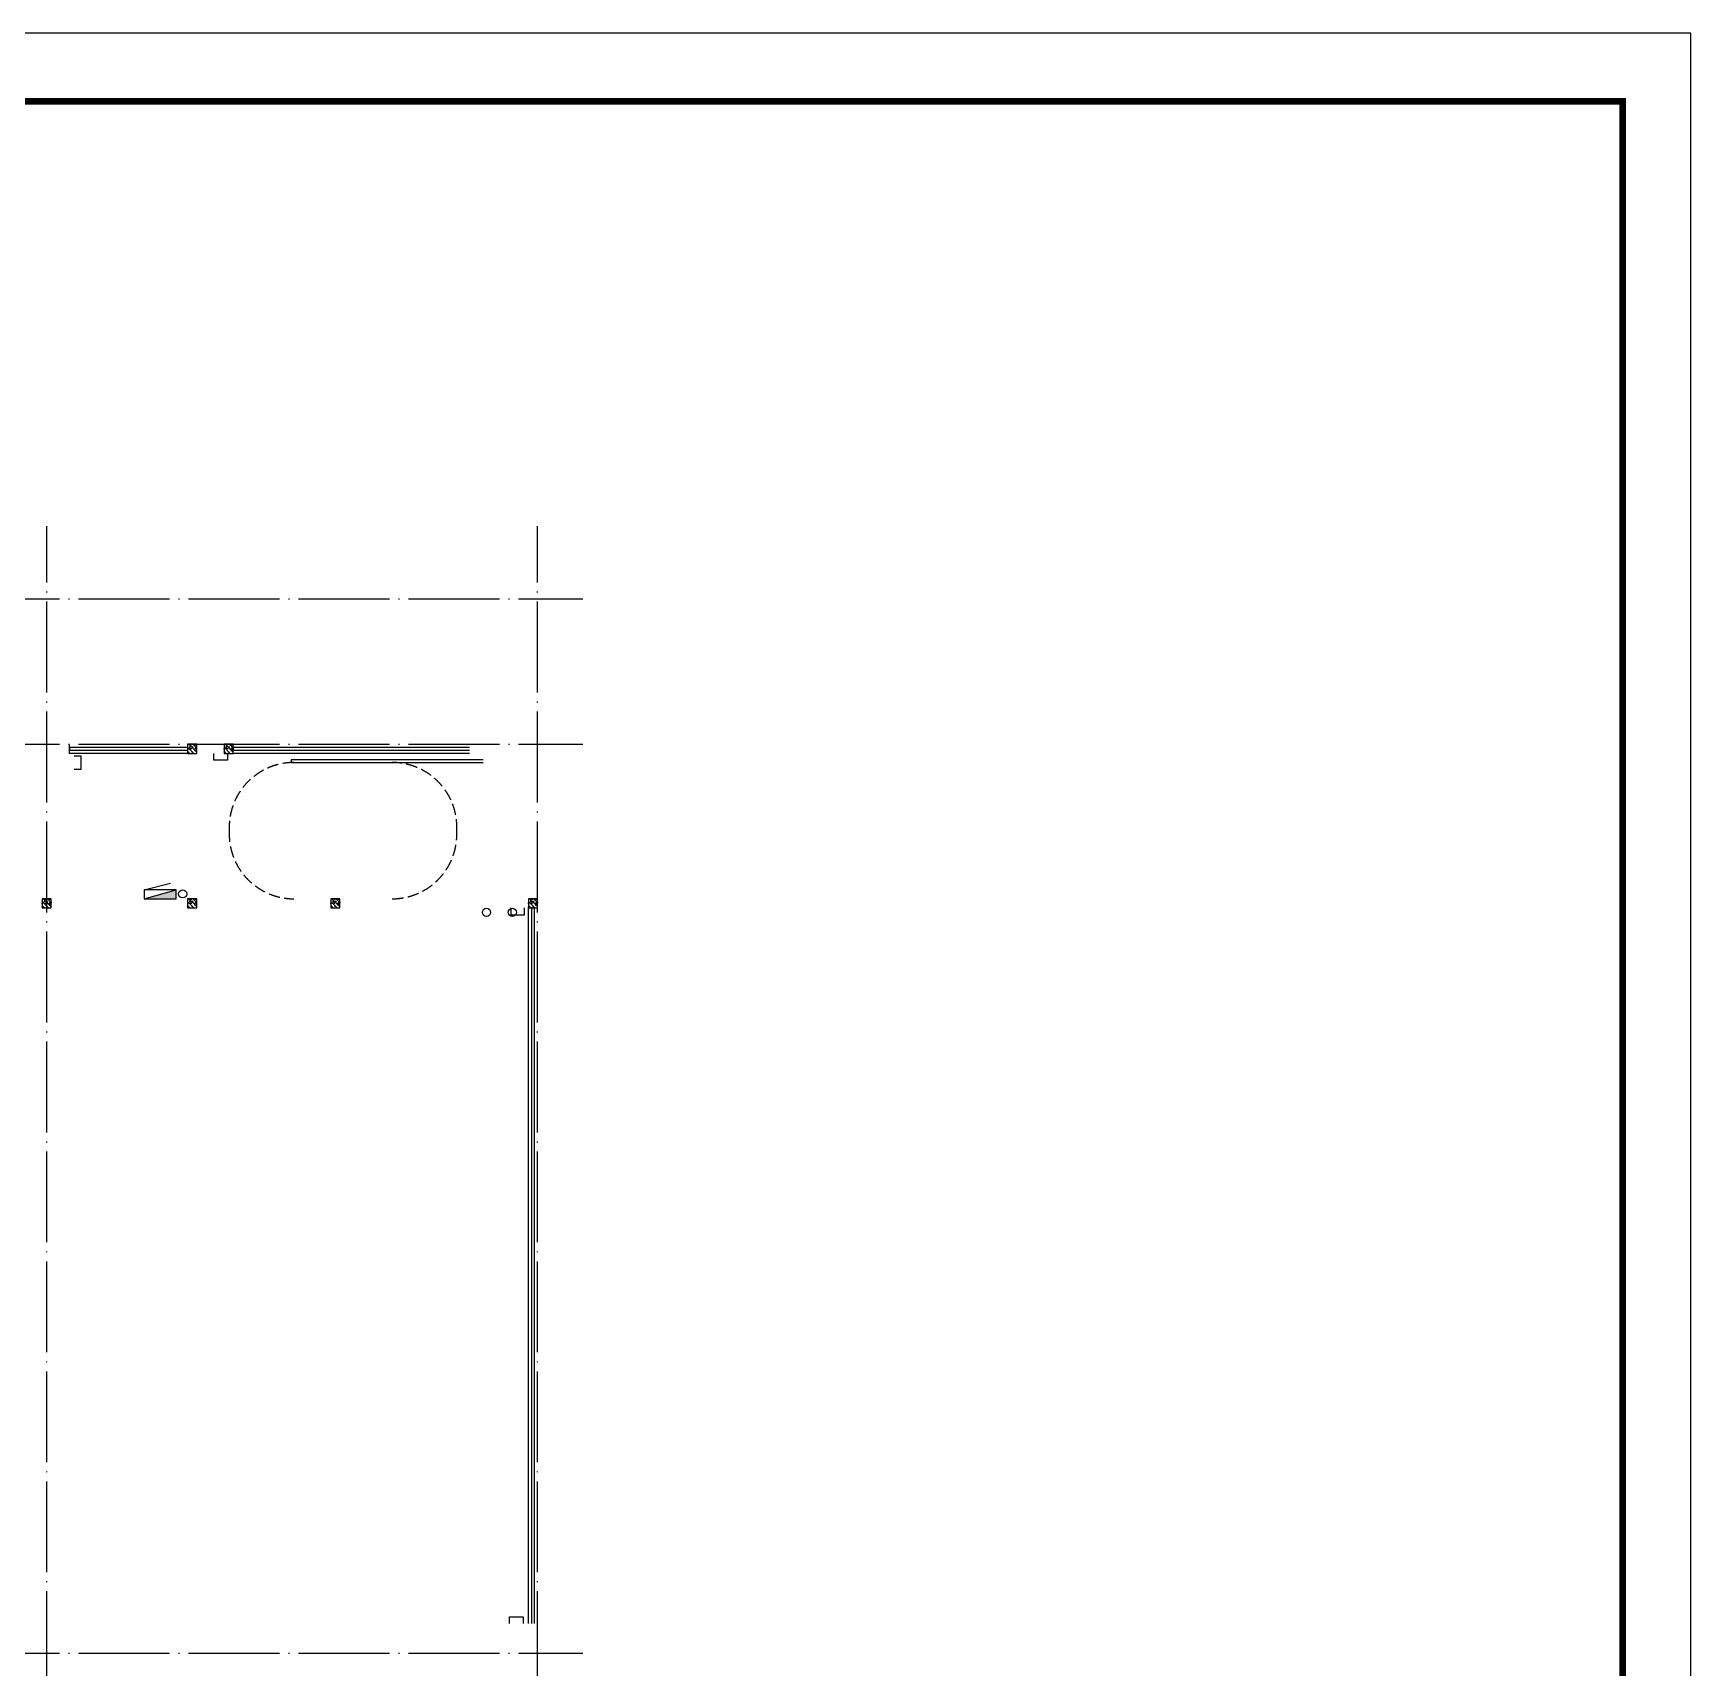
# Model space of a CAD drawing. Extents: x 6843040 to 15500510, y -6507076 to -4940511.
# Drawn here: x 8992124 to 9028604, y -5510826 to -5474851 of the extents above; entities that cross this region are included whole.
import ezdxf

# ---------------------------------------------------------------- set-up
doc = ezdxf.new("R2010")
doc.units = 0
doc.header["$LTSCALE"] = 1000
doc.header["$MEASUREMENT"] = 0
doc.linetypes.add('DASH', pattern=[0.35, 0.25, -0.1])
doc.linetypes.add('DOTE', pattern=[2.42, 2, -0.2, 0.02, -0.2])
for name, color, linetype in [('COLUMN', 10, 'Continuous'), ('DOTE', 8, 'DOTE'), ('E_LINE_4', 5, 'Continuous'), ('EQUIP_消火栓', 7, 'Continuous'), ('FLOOR', 9, 'Continuous'), ('plan-1', 40, 'Continuous'), ('PUB_HATCH', 8, 'Continuous'), ('PUB_TITLE', 4, 'Continuous'), ('RAIL', 163, 'Continuous'), ('S_SURFACE', 6, 'Continuous'), ('STAIR', 2, 'Continuous'), ('VPIPE-消防', 1, 'Continuous'), ('VPIPE-给水', 3, 'Continuous')]:
    doc.layers.add(name, color=color, linetype=linetype)

# ---------------------------------------------------------------- blocks, each defined once
blk = doc.blocks.new('6层构造柱0911')
at = {"layer": 'PUB_HATCH'}
h = blk.add_hatch(dxfattribs=at)
h.set_pattern_fill('钢筋混凝土', color=256, scale=25, angle=90, style=0)
h.set_pattern_definition([(134.999998, (-1320475.3, 601444.78), (-44.194175, -44.194172), []), (140, (-1320475.3, 601444.78), (15.68804, 179.315045), [18.75, -206.25]), (85, (-1320475.3, 601444.78), (-188.048035, -34.68783), [15, -165]), (190.4514, (-1320474, 601459.73), (-172.35988, 144.62735), [15.93505, -175.28553]), (136.1842, (-1320525.3, 601444.78), (41.37976, 266.81026), [28.125, -309.375]), (186.6356, (-1320521.85, 601467.02), (-243.52946, 233.66568), [23.90257, -262.92825]), (81.1842, (-1320525.3, 601444.78), (-243.52964, 233.6655), [22.5, -247.5]), (111, (-1320512.8, 601469.78), (100.65473, 149.22676), [18.75, -206.25]), (56, (-1320512.8, 601469.78), (-181.28751, 60.82884), [15, -165]), (161.4514, (-1320504.41, 601482.22), (-80.63262, 210.05566), [15.93505, -175.28553]), (127.499998, (-1320475.3, 601444.78), (-83.223463, 3.039967), [0, -163, 0, -167.5, 0, -165.625]), (97.499998, (-1320475.3, 601444.78), (-98.602926, 65.767388), [0, -95.5, 0, -159.25, 0, -63.125]), (57.499998, (-1320475.3, 601389.03), (5.638722, 133.455609), [0, -62.5, 0, -195, 0, -258.75]), (47.499998, (-1320475.3, 601364.03), (-25.02624, 145.796543), [0, -81.25, 0, -129.5, 0, -183.75])])
edge = h.paths.add_edge_path()
edge.add_line((-1014059, 868926), (-1014259, 868926))
edge.add_line((-1014059, 868926), (-1014059, 869126))
edge.add_line((-1014059, 869126), (-1014259, 869126))
edge.add_line((-1014259, 869126), (-1014259, 868926))
h = blk.add_hatch(dxfattribs=at)
h.set_pattern_fill('钢筋混凝土', color=256, scale=25, angle=90, style=0)
h.set_pattern_definition([(134.999998, (-1319675.3, 601444.783), (-44.194175, -44.194172), []), (140, (-1319675.3, 601444.78), (15.68804, 179.315045), [18.75, -206.25]), (85, (-1319675.3, 601444.78), (-188.048035, -34.68783), [15, -165]), (190.4514, (-1319674, 601459.73), (-172.35988, 144.62735), [15.93505, -175.28553]), (136.1842, (-1319725.3, 601444.78), (41.37976, 266.81026), [28.125, -309.375]), (186.6356, (-1319721.85, 601467.02), (-243.52946, 233.66568), [23.90257, -262.92825]), (81.1842, (-1319725.3, 601444.78), (-243.52964, 233.6655), [22.5, -247.5]), (111, (-1319712.8, 601469.78), (100.65473, 149.22676), [18.75, -206.25]), (56, (-1319712.8, 601469.78), (-181.28751, 60.82884), [15, -165]), (161.4514, (-1319704.41, 601482.22), (-80.63262, 210.05566), [15.93505, -175.28553]), (127.499998, (-1319675.3, 601444.78), (-83.223463, 3.039967), [0, -163, 0, -167.5, 0, -165.625]), (97.499998, (-1319675.3, 601444.78), (-98.602926, 65.767388), [0, -95.5, 0, -159.25, 0, -63.125]), (57.499998, (-1319675.3, 601389.03), (5.638722, 133.455609), [0, -62.5, 0, -195, 0, -258.75]), (47.499998, (-1319675.3, 601364.03), (-25.02624, 145.796543), [0, -81.25, 0, -129.5, 0, -183.75])])
edge = h.paths.add_edge_path()
edge.add_line((-1013259, 868926), (-1013459, 868926))
edge.add_line((-1013259, 868926), (-1013259, 869126))
edge.add_line((-1013259, 869126), (-1013459, 869126))
edge.add_line((-1013459, 869126), (-1013459, 868926))
h = blk.add_hatch(dxfattribs=at)
h.set_pattern_fill('钢筋混凝土', color=256, scale=25, angle=90, style=0)
h.set_pattern_definition([(134.999998, (-1323675.3, 598044.783), (-44.194175, -44.194172), []), (140, (-1323675.3, 598044.78), (15.68804, 179.315045), [18.75, -206.25]), (85, (-1323675.3, 598044.78), (-188.048035, -34.68783), [15, -165]), (190.4514, (-1323674, 598059.73), (-172.35988, 144.62735), [15.93505, -175.28553]), (136.1842, (-1323725.3, 598044.78), (41.37976, 266.81026), [28.125, -309.375]), (186.6356, (-1323721.85, 598067.02), (-243.52946, 233.66568), [23.90257, -262.92825]), (81.1842, (-1323725.3, 598044.78), (-243.52964, 233.6655), [22.5, -247.5]), (111, (-1323712.8, 598069.78), (100.65473, 149.22676), [18.75, -206.25]), (56, (-1323712.8, 598069.78), (-181.28751, 60.82884), [15, -165]), (161.4514, (-1323704.41, 598082.22), (-80.63262, 210.05566), [15.93505, -175.28553]), (127.499998, (-1323675.3, 598044.78), (-83.223463, 3.039967), [0, -163, 0, -167.5, 0, -165.625]), (97.499998, (-1323675.3, 598044.78), (-98.602926, 65.767388), [0, -95.5, 0, -159.25, 0, -63.125]), (57.499998, (-1323675.3, 597989.03), (5.638722, 133.455609), [0, -62.5, 0, -195, 0, -258.75]), (47.499998, (-1323675.3, 597964.03), (-25.02624, 145.796543), [0, -81.25, 0, -129.5, 0, -183.75])])
edge = h.paths.add_edge_path()
edge.add_line((-1017259, 865526), (-1017459, 865526))
edge.add_line((-1017259, 865526), (-1017259, 865726))
edge.add_line((-1017259, 865726), (-1017459, 865726))
edge.add_line((-1017459, 865726), (-1017459, 865526))
h = blk.add_hatch(dxfattribs=at)
h.set_pattern_fill('钢筋混凝土', color=256, scale=25, angle=90, style=0)
h.set_pattern_definition([(134.999998, (-1320475.3, 598045.726), (-44.194175, -44.194172), []), (140, (-1320475.3, 598045.73), (15.68804, 179.315045), [18.75, -206.25]), (85, (-1320475.3, 598045.73), (-188.048035, -34.68783), [15, -165]), (190.4514, (-1320474, 598060.67), (-172.35988, 144.62735), [15.93505, -175.28553]), (136.1842, (-1320525.3, 598045.73), (41.37976, 266.81026), [28.125, -309.375]), (186.6356, (-1320521.85, 598067.96), (-243.52946, 233.66568), [23.90257, -262.92825]), (81.1842, (-1320525.3, 598045.73), (-243.52964, 233.6655), [22.5, -247.5]), (111, (-1320512.8, 598070.73), (100.65473, 149.22676), [18.75, -206.25]), (56, (-1320512.8, 598070.73), (-181.28751, 60.82884), [15, -165]), (161.4514, (-1320504.41, 598083.16), (-80.63262, 210.05566), [15.93505, -175.28553]), (127.499998, (-1320475.3, 598045.726), (-83.223463, 3.039967), [0, -163, 0, -167.5, 0, -165.625]), (97.499998, (-1320475.3, 598045.73), (-98.602926, 65.767388), [0, -95.5, 0, -159.25, 0, -63.125]), (57.499998, (-1320475.3, 597989.976), (5.638722, 133.455609), [0, -62.5, 0, -195, 0, -258.75]), (47.499998, (-1320475.3, 597964.98), (-25.02624, 145.796543), [0, -81.25, 0, -129.5, 0, -183.75])])
edge = h.paths.add_edge_path()
edge.add_line((-1014059, 865527), (-1014259, 865527))
edge.add_line((-1014059, 865527), (-1014059, 865727))
edge.add_line((-1014059, 865727), (-1014259, 865727))
edge.add_line((-1014259, 865727), (-1014259, 865527))
h = blk.add_hatch(dxfattribs=at)
h.set_pattern_fill('钢筋混凝土', color=256, scale=25, angle=90, style=0)
h.set_pattern_definition([(134.999998, (-1317325.634, 598045.726), (-44.194175, -44.194172), []), (140, (-1317325.63, 598045.73), (15.68804, 179.315045), [18.75, -206.25]), (85, (-1317325.63, 598045.73), (-188.048035, -34.68783), [15, -165]), (190.4514, (-1317324.33, 598060.67), (-172.35988, 144.62735), [15.93505, -175.28553]), (136.1842, (-1317375.63, 598045.73), (41.37976, 266.81026), [28.125, -309.375]), (186.6356, (-1317372.19, 598067.96), (-243.52946, 233.66568), [23.90257, -262.92825]), (81.1842, (-1317375.63, 598045.73), (-243.52964, 233.6655), [22.5, -247.5]), (111, (-1317363.13, 598070.73), (100.65473, 149.22676), [18.75, -206.25]), (56, (-1317363.13, 598070.73), (-181.28751, 60.82884), [15, -165]), (161.4514, (-1317354.75, 598083.16), (-80.63262, 210.05566), [15.93505, -175.28553]), (127.499998, (-1317325.634, 598045.726), (-83.223463, 3.039967), [0, -163, 0, -167.5, 0, -165.625]), (97.499998, (-1317325.63, 598045.73), (-98.602926, 65.767388), [0, -95.5, 0, -159.25, 0, -63.125]), (57.499998, (-1317325.634, 597989.976), (5.638722, 133.455609), [0, -62.5, 0, -195, 0, -258.75]), (47.499998, (-1317325.63, 597964.98), (-25.02624, 145.796543), [0, -81.25, 0, -129.5, 0, -183.75])])
edge = h.paths.add_edge_path()
edge.add_line((-1010909, 865527), (-1011109, 865527))
edge.add_line((-1010909, 865527), (-1010909, 865727))
edge.add_line((-1010909, 865727), (-1011109, 865727))
edge.add_line((-1011109, 865727), (-1011109, 865527))
h = blk.add_hatch(dxfattribs=at)
h.set_pattern_fill('钢筋混凝土', color=256, scale=25, angle=90, style=0)
h.set_pattern_definition([(134.999998, (-1312975.307, 598045.726), (-44.194175, -44.194172), []), (140, (-1312975.3, 598045.73), (15.68804, 179.315045), [18.75, -206.25]), (85, (-1312975.3, 598045.73), (-188.048035, -34.68783), [15, -165]), (190.4514, (-1312974, 598060.67), (-172.35988, 144.62735), [15.93505, -175.28553]), (136.1842, (-1313025.3, 598045.73), (41.37976, 266.81026), [28.125, -309.375]), (186.6356, (-1313021.86, 598067.96), (-243.52946, 233.66568), [23.90257, -262.92825]), (81.1842, (-1313025.3, 598045.73), (-243.52964, 233.6655), [22.5, -247.5]), (111, (-1313012.8, 598070.73), (100.65473, 149.22676), [18.75, -206.25]), (56, (-1313012.8, 598070.73), (-181.28751, 60.82884), [15, -165]), (161.4514, (-1313004.42, 598083.16), (-80.63262, 210.05566), [15.93505, -175.28553]), (127.499998, (-1312975.31, 598045.726), (-83.223463, 3.039967), [0, -163, 0, -167.5, 0, -165.625]), (97.499998, (-1312975.31, 598045.73), (-98.602926, 65.767388), [0, -95.5, 0, -159.25, 0, -63.125]), (57.499998, (-1312975.31, 597989.976), (5.638722, 133.455609), [0, -62.5, 0, -195, 0, -258.75]), (47.499998, (-1312975.31, 597964.98), (-25.02624, 145.796543), [0, -81.25, 0, -129.5, 0, -183.75])])
edge = h.paths.add_edge_path()
edge.add_line((-1006559, 865527), (-1006759, 865527))
edge.add_line((-1006559, 865527), (-1006559, 865727))
edge.add_line((-1006559, 865727), (-1006759, 865727))
edge.add_line((-1006759, 865727), (-1006759, 865527))
at = {"layer": 'COLUMN'}
for points in [[(-1014259, 868926), (-1014059, 868926), (-1014059, 869126), (-1014259, 869126)], [(-1013459, 868926), (-1013259, 868926), (-1013259, 869126), (-1013459, 869126)], [(-1017459, 865526), (-1017259, 865526), (-1017259, 865726), (-1017459, 865726)], [(-1014259, 865527), (-1014059, 865527), (-1014059, 865727), (-1014259, 865727)], [(-1011109, 865527), (-1010909, 865527), (-1010909, 865727), (-1011109, 865727)], [(-1006759, 865527), (-1006559, 865527), (-1006559, 865727), (-1006759, 865727)]]:
    blk.add_lwpolyline(points, close=True, dxfattribs=at)
blk = doc.blocks.new('$TWTSYS$00000508')
for p, q in [((-0.5, 0.5), (0.324, 1.224)), ((-0.5, 0.5), (-0.5, -0.5)), ((-0.5, -0.5), (0.5, 0.5)), ((0.5, 0.5), (-0.5, 0.5)), ((0.5, -0.5), (0.5, 0.5)), ((-0.5, -0.5), (0.5, -0.5))]:
    blk.add_line(p, q)
blk.add_solid([(0.5, -0.5), (0.5, 0.5), (-0.5, -0.5)])
blk = doc.blocks.new('六层排水消防0922')
at = {"layer": 'VPIPE-消防'}
blk.add_circle((8995414, -5493794), 90, dxfattribs=at)
at = {"layer": 'VPIPE-给水'}
for centre in [(9002101, -5494201), (9002668, -5494201)]:
    blk.add_circle(centre, 90, dxfattribs=at)
at = {"layer": 'EQUIP_消火栓', "xscale": 700, "yscale": 200, "zscale": 700, "rotation": 359.9999949910436}
blk.add_blockref('$TWTSYS$00000508', (8994918, -5493802), dxfattribs=at)

msp = doc.modelspace()

# ---------------------------------------------------------------- linework, layer by layer
at = {"layer": 'DOTE'}
for p, q in [((8992424.1, -5554702), (8992424.1, -5485702.5)), ((9003224.1, -5554702), (9003224.1, -5485702.5)), ((8872124.1, -5487302), (9004224.1, -5487302)), ((8872124.1, -5490502), (9004224.1, -5490502)), ((8872124.1, -5510502), (9004224.1, -5510502))]:
    msp.add_line(p, q, dxfattribs=at)
at = {"layer": 'FLOOR'}
for points in [[(8995524.5, -5490702), (8992924.1, -5490702.5), (8992924.1, -5490502.5)], [(9001724.5, -5490702), (8996524.1, -5490702), (8996524.1, -5490502)], [(9003024.1, -5509851.5), (9003024.1, -5494102), (9003224.1, -5494102)]]:
    msp.add_lwpolyline(points, dxfattribs=at)
at = {"layer": 'FLOOR', "linetype": 'DASH'}
for points in [[(8997864.1, -5493902, -0.4297216), (8996441.1, -5492402, -0.4297216), (8997864.1, -5490902)], [(9000023.8, -5493902, 0.4297216), (9001446.8, -5492402, 0.4297216), (9000023.8, -5490902)]]:
    msp.add_lwpolyline(points, format="xyb", dxfattribs=at)
at = {"layer": 'PUB_TITLE'}
msp.add_lwpolyline([(8850254.4, -5601001.4), (9028604.4, -5601001.4), (9028604.4, -5474851.4), (8850254.4, -5474851.4)], close=True, dxfattribs=at)
at = {"layer": 'PUB_TITLE', "const_width": 150}
msp.add_lwpolyline([(8854004.4, -5599501.4), (9027104.4, -5599501.4), (9027104.4, -5476351.4), (8854004.4, -5476351.4)], close=True, dxfattribs=at)
at = {"layer": 'RAIL'}
for points in [[(8995524.5, -5490572), (8992924.1, -5490572.5), (8992924.1, -5490632.5), (8995524.5, -5490632)], [(9001724.5, -5490572), (8996524.1, -5490572), (8996524.1, -5490632), (9001724.5, -5490632)], [(9003154.1, -5509851.5), (9003154.1, -5494102), (9003094.1, -5494102), (9003094.1, -5509851.5)]]:
    msp.add_lwpolyline(points, dxfattribs=at)
at = {"layer": 'S_SURFACE'}
for points in [[(8993024.1, -5490755.3), (8993174.1, -5490755.3), (8993174.1, -5491055.3), (8993024.1, -5491055.3)], [(8996398.7, -5490702), (8996398.7, -5490852), (8996098.7, -5490852), (8996098.7, -5490702)], [(9002636, -5494102), (9002636, -5494252), (9002936, -5494252), (9002936, -5494102)], [(9002607.4, -5509851), (9002607.4, -5509701), (9002907.4, -5509701), (9002907.4, -5509851)]]:
    msp.add_lwpolyline(points, dxfattribs=at)
at = {"layer": 'STAIR'}
msp.add_lwpolyline([(9002024.1, -5490843), (8997804.1, -5490841.6), (8997804.1, -5490901.6), (9002024.1, -5490903)], dxfattribs=at)

# ---------------------------------------------------------------- block references
at = {"layer": 'E_LINE_4'}
msp.add_blockref('6层构造柱0911', (10009783.1, -6359627.9), dxfattribs=at)
at = {"layer": 'plan-1'}
msp.add_blockref('六层排水消防0922', (0, 0), dxfattribs=at)

doc.saveas('drawing.dxf')
